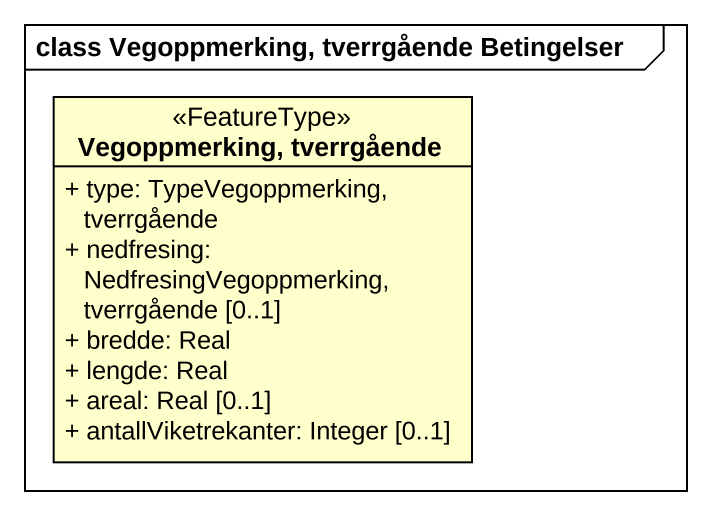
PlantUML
@startuml
mainframe class Vegoppmerking, tverrgående Betingelser
hide circle
hide empty members
skinparam classAttributeIconSize 0
class "Vegoppmerking, tverrgående" as Vegoppmerking_tverrgående <<FeatureType>> {
  + type: TypeVegoppmerking, tverrgående
  + nedfresing: NedfresingVegoppmerking, tverrgående [0..1]
  + bredde: Real
  + lengde: Real
  + areal: Real [0..1]
  + antallViketrekanter: Integer [0..1]
}
@enduml
